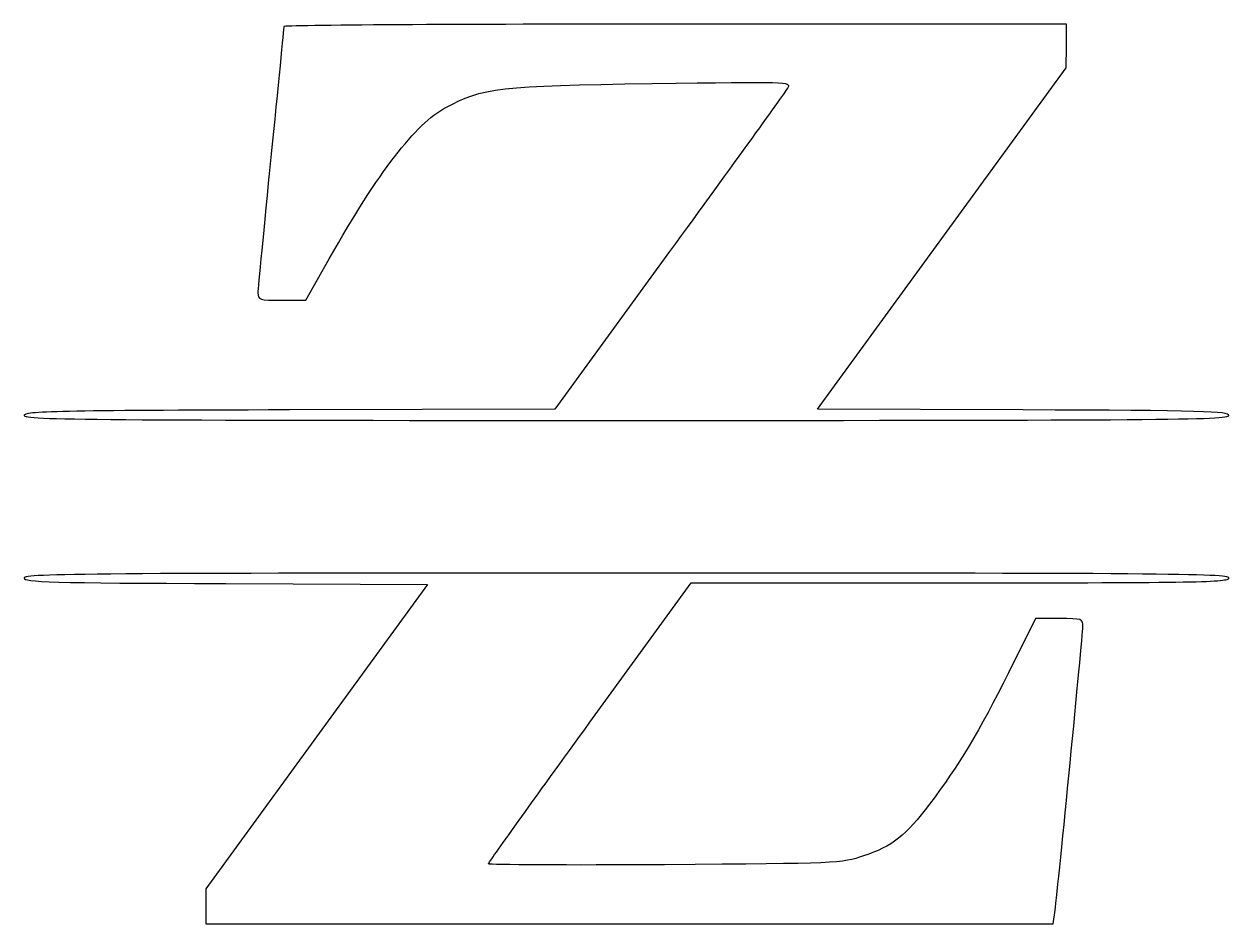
# Model space of a CAD drawing. Header units: centimetres. Extents: x -4.74 to 5.08, y -3.71 to 3.62.
import ezdxf

# ---------------------------------------------------------------- set-up
doc = ezdxf.new("R2010")
doc.units = ezdxf.units.CM
doc.header["$MEASUREMENT"] = 0
doc.layers.add('Layer 1', color=7, linetype='Continuous')

msp = doc.modelspace()

# ---------------------------------------------------------------- linework, layer by layer
at = {"layer": 'Layer 1'}
for points, knots in [([(-4.73918, 0.43495), (-4.73918, 0.46964), (-4.47452, 0.47531), (-2.57702, 0.48125), (-2.57702, 0.48125), (-2.57702, 0.48125), (-0.41486, 0.48802), (-0.41486, 0.48802), (-0.41486, 0.48802), (-0.41486, 0.48802), (0.52011, 1.77125), (0.52011, 1.77125), (0.52011, 1.77125), (1.03434, 2.47703), (1.46776, 3.07725), (1.48326, 3.10508), (1.48326, 3.10508), (1.51089, 3.15467), (1.48882, 3.15535), (0.37712, 3.13914), (0.37712, 3.13914), (-0.8675, 3.12099), (-1.00833, 3.10463), (-1.30367, 2.94388), (-1.30367, 2.94388), (-1.55398, 2.80764), (-1.85108, 2.42208), (-2.25311, 1.71172), (-2.25311, 1.71172), (-2.25311, 1.71172), (-2.44403, 1.37438), (-2.44403, 1.37438), (-2.44403, 1.37438), (-2.44403, 1.37438), (-2.63911, 1.37438), (-2.63911, 1.37438), (-2.63911, 1.37438), (-2.82381, 1.37438), (-2.83418, 1.37755), (-2.83404, 1.43391), (-2.83404, 1.43391), (-2.83396, 1.46665), (-2.7864, 1.96374), (-2.72835, 2.53855), (-2.72835, 2.53855), (-2.6703, 3.11336), (-2.62273, 3.59258), (-2.62266, 3.6035), (-2.62266, 3.6035), (-2.62258, 3.61441), (-1.18782, 3.62334), (0.56571, 3.62334), (0.56571, 3.62334), (0.56571, 3.62334), (3.75394, 3.62334), (3.75394, 3.62334), (3.75394, 3.62334), (3.75394, 3.62334), (3.75259, 3.44475), (3.75259, 3.44475), (3.75259, 3.44475), (3.75259, 3.44475), (3.75124, 3.26616), (3.75124, 3.26616), (3.75124, 3.26616), (3.75124, 3.26616), (2.7386, 1.8771), (2.7386, 1.8771), (2.7386, 1.8771), (2.7386, 1.8771), (1.72596, 0.48804), (1.72596, 0.48804), (1.72596, 0.48804), (1.72596, 0.48804), (3.40141, 0.48123), (3.40141, 0.48123), (3.40141, 0.48123), (4.86633, 0.47528), (5.07686, 0.46946), (5.07686, 0.43493), (5.07686, 0.43493), (5.07686, 0.40006), (4.50307, 0.39544), (0.16884, 0.39544), (0.16884, 0.39544), (-4.16767, 0.39544), (-4.73918, 0.40004), (-4.73918, 0.43497), (-4.73918, 0.43497), (-4.73918, 0.43497), (-4.73918, 0.43495), (-4.73918, 0.43495)], [0, 0, 0, 0, 0.0416667, 0.0416667, 0.0416667, 0.0416667, 0.0833333, 0.0833333, 0.0833333, 0.0833333, 0.125, 0.125, 0.125, 0.125, 0.1666667, 0.1666667, 0.1666667, 0.1666667, 0.2083333, 0.2083333, 0.2083333, 0.2083333, 0.25, 0.25, 0.25, 0.25, 0.2916667, 0.2916667, 0.2916667, 0.2916667, 0.3333333, 0.3333333, 0.3333333, 0.3333333, 0.375, 0.375, 0.375, 0.375, 0.4166667, 0.4166667, 0.4166667, 0.4166667, 0.4583333, 0.4583333, 0.4583333, 0.4583333, 0.5, 0.5, 0.5, 0.5, 0.5416667, 0.5416667, 0.5416667, 0.5416667, 0.5833333, 0.5833333, 0.5833333, 0.5833333, 0.625, 0.625, 0.625, 0.625, 0.6666667, 0.6666667, 0.6666667, 0.6666667, 0.7083333, 0.7083333, 0.7083333, 0.7083333, 0.75, 0.75, 0.75, 0.75, 0.7916667, 0.7916667, 0.7916667, 0.7916667, 0.8333333, 0.8333333, 0.8333333, 0.8333333, 0.875, 0.875, 0.875, 0.875, 0.9166667, 0.9166667, 0.9166667, 0.9166667, 1, 1, 1, 1]), ([(-3.25751, -3.56351), (-3.25751, -3.56351), (-3.25751, -3.4214), (-3.25751, -3.4214), (-3.25751, -3.4214), (-3.25751, -3.4214), (-2.35559, -2.18107), (-2.35559, -2.18107), (-2.35559, -2.18107), (-2.35559, -2.18107), (-1.45367, -0.94074), (-1.45367, -0.94074), (-1.45367, -0.94074), (-1.45367, -0.94074), (-3.09642, -0.93393), (-3.09642, -0.93393), (-3.09642, -0.93393), (-4.53226, -0.92797), (-4.73917, -0.92214), (-4.73917, -0.88763), (-4.73917, -0.88763), (-4.73917, -0.85276), (-4.16513, -0.84814), (0.16885, -0.84814), (0.16885, -0.84814), (4.5139, -0.84814), (5.07687, -0.85269), (5.07687, -0.88783), (5.07687, -0.88783), (5.07687, -0.92279), (4.81588, -0.92752), (2.88669, -0.92752), (2.88669, -0.92752), (2.88669, -0.92752), (0.69651, -0.92752), (0.69651, -0.92752), (0.69651, -0.92752), (0.69651, -0.92752), (-0.12956, -2.0635), (-0.12956, -2.0635), (-0.12956, -2.0635), (-0.5839, -2.68829), (-0.95563, -3.20703), (-0.95563, -3.21626), (-0.95563, -3.21626), (-0.95563, -3.22549), (-0.30972, -3.22872), (0.47973, -3.22343), (0.47973, -3.22343), (1.8978, -3.21393), (1.91733, -3.21308), (2.1003, -3.15239), (2.1003, -3.15239), (2.3315, -3.07571), (2.44553, -2.98624), (2.63856, -2.73007), (2.63856, -2.73007), (2.87877, -2.4113), (3.04361, -2.13703), (3.28111, -1.66099), (3.28111, -1.66099), (3.28111, -1.66099), (3.50184, -1.21856), (3.50184, -1.21856), (3.50184, -1.21856), (3.50184, -1.21856), (3.69403, -1.21856), (3.69403, -1.21856), (3.69403, -1.21856), (3.88402, -1.21856), (3.88622, -1.21936), (3.88622, -1.28827), (3.88622, -1.28827), (3.88622, -1.36245), (3.68608, -3.40329), (3.66019, -3.5932), (3.66019, -3.5932), (3.66019, -3.5932), (3.64486, -3.70565), (3.64486, -3.70565), (3.64486, -3.70565), (3.64486, -3.70565), (0.19367, -3.70565), (0.19367, -3.70565), (0.19367, -3.70565), (0.19367, -3.70565), (-3.25752, -3.70565), (-3.25752, -3.70565), (-3.25752, -3.70565), (-3.25752, -3.70565), (-3.25752, -3.56354), (-3.25752, -3.56354), (-3.25752, -3.56354), (-3.25752, -3.56354), (-3.25751, -3.56351), (-3.25751, -3.56351)], [0, 0, 0, 0, 0.04, 0.04, 0.04, 0.04, 0.08, 0.08, 0.08, 0.08, 0.12, 0.12, 0.12, 0.12, 0.16, 0.16, 0.16, 0.16, 0.2, 0.2, 0.2, 0.2, 0.24, 0.24, 0.24, 0.24, 0.28, 0.28, 0.28, 0.28, 0.32, 0.32, 0.32, 0.32, 0.36, 0.36, 0.36, 0.36, 0.4, 0.4, 0.4, 0.4, 0.44, 0.44, 0.44, 0.44, 0.48, 0.48, 0.48, 0.48, 0.52, 0.52, 0.52, 0.52, 0.56, 0.56, 0.56, 0.56, 0.6, 0.6, 0.6, 0.6, 0.64, 0.64, 0.64, 0.64, 0.68, 0.68, 0.68, 0.68, 0.72, 0.72, 0.72, 0.72, 0.76, 0.76, 0.76, 0.76, 0.8, 0.8, 0.8, 0.8, 0.84, 0.84, 0.84, 0.84, 0.88, 0.88, 0.88, 0.88, 0.92, 0.92, 0.92, 0.92, 1, 1, 1, 1])]:
    msp.add_open_spline(points, degree=3, knots=knots, dxfattribs=at)

doc.saveas('drawing.dxf')
